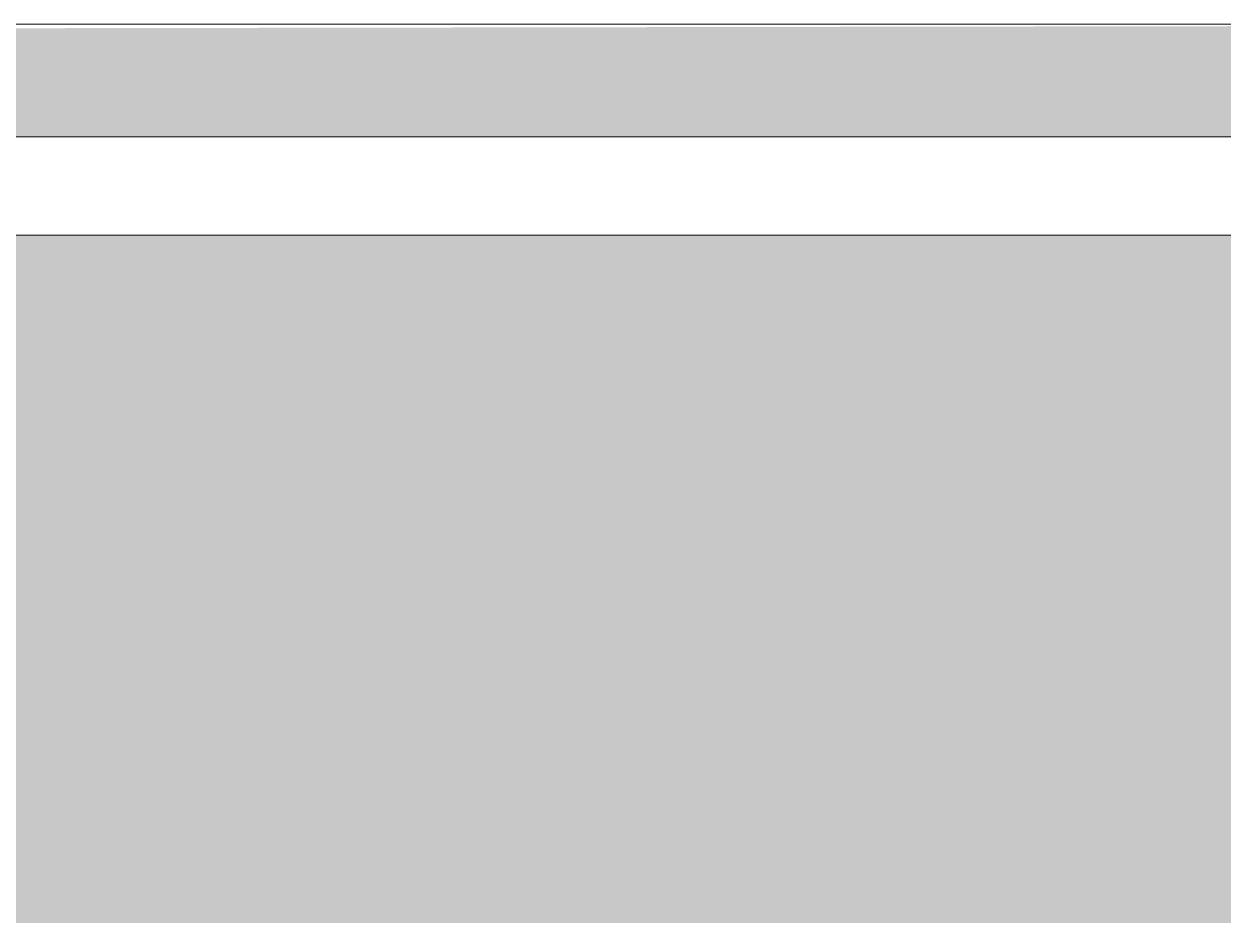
# Model space of a CAD drawing. Header units: inches. Extents: x 21380 to 98133, y -290 to 853.
# Drawn here: x 35931.52 to 35948.32, y 270.47 to 282.95 of the extents above; entities that cross this region are included whole.
import ezdxf

# ---------------------------------------------------------------- set-up
doc = ezdxf.new("R2010")
doc.units = ezdxf.units.IN
doc.header["$MEASUREMENT"] = 0
doc.layers.add('M-HVAC-DUCT', color=70, linetype='Continuous', lineweight=9)
doc.layers.add('Q-SPCQ', color=91, linetype='Continuous', lineweight=9)

# ---------------------------------------------------------------- blocks, each defined once
blk = doc.blocks.new('Basketball_Backstop-Performance_Sports_Systems-3103-Ceiling_Hung - 27_-0_ to 27_-11 7_8_-652462-Building Section - East_West looking South')
at = {"layer": 'Q-SPCQ'}
h = blk.add_hatch(color=256, dxfattribs=at)
h.paths.add_polyline_path([(-25670.174, 281.375), (-25623.674, 281.375), (-25623.674, 282.875), (-25670.174, 282.955), (-25670.174, 281.497)], flags=0)
h.paths.add_polyline_path([(-25619.832, 281.375), (-25574.174, 281.375), (-25574.174, 282.955), (-25620.674, 282.875), (-25620.674, 281.375), (-25620.361, 281.375)], flags=0)
h.paths.add_polyline_path([(-25622.079, 282.059), (-25622.072, 281.848), (-25621.981, 282.059), (-25621.981, 282.237), (-25622.077, 282.064)], flags=0)
h.paths.add_polyline_path([(-25622.233, 282.052), (-25622.105, 282.107), (-25622.174, 282.212), (-25622.23, 282.059)], flags=0)
h.paths.add_polyline_path([(-25622.356, 281.808), (-25622.254, 281.844), (-25622.271, 282.109), (-25622.356, 282.157), (-25622.356, 281.835)], flags=0)
h.paths.add_polyline_path([(-25621.856, 281.928), (-25621.799, 282.125), (-25621.856, 281.937)], flags=0)
h.paths.add_polyline_path([(-25622.169, 282.226), (-25621.981, 282.312), (-25621.986, 282.396), (-25622.356, 282.39), (-25622.271, 282.232), (-25622.174, 282.227)], flags=0)
for p, q in [((-25621.669, 282.955), (-25574.174, 282.955)), ((-25574.174, 281.375), (-25618.861, 281.375))]:
    blk.add_line(p, q, dxfattribs=at)

msp = doc.modelspace()

# ---------------------------------------------------------------- hatches: boundary and pattern name
at = {"layer": 'M-HVAC-DUCT', "lineweight": 5}
h = msp.add_hatch(color=256, dxfattribs=at)
h.paths.add_polyline_path([(35823.154, 264), (35878.952, 264), (35873.849, 280), (35871.432, 280), (35871.374, 279.687), (35870.557, 279.761), (35870.557, 280), (35823.154, 280), (35823.154, 266.778)], flags=0)
h.paths.add_polyline_path([(35953.766, 264), (35958.869, 280), (35921.307, 280), (35921.307, 264), (35948.321, 264)], flags=0)
h.paths.add_polyline_path([(36579.99, 264), (36580.25, 264), (36580.25, 280), (36542.688, 280), (36547.791, 264)], flags=0)
h.paths.add_polyline_path([(36586.875, 264), (36619.334, 264), (36624.436, 280), (36586.875, 280), (36586.875, 266.027)], flags=0)
h.paths.add_polyline_path([(35962.433, 264), (36544.519, 264), (36539.417, 280), (36537, 280), (36536.941, 279.687), (36536.125, 279.757), (36536.124, 280), (35965.432, 280), (35965.374, 279.687), (35964.557, 279.769), (35964.557, 280), (35962.14, 280), (35957.038, 264), (35959.587, 264)], flags=0)
h.paths.add_polyline_path([(38645.812, 264), (38645.812, 280), (36631, 280), (36630.941, 279.687), (36630.125, 279.757), (36630.125, 280), (36627.708, 280), (36622.605, 264), (38615.37, 264)], flags=0)
h.paths.add_polyline_path([(35882.223, 264), (35914.682, 264), (35914.682, 280), (35877.121, 280), (35881.356, 266.721)], flags=0)

# ---------------------------------------------------------------- linework, layer by layer
at = {"layer": 'M-HVAC-DUCT'}
msp.add_line((35958.869, 280), (35921.307, 280), dxfattribs=at)

# ---------------------------------------------------------------- block references
at = {"layer": 'Q-SPCQ'}
msp.add_blockref('Basketball_Backstop-Performance_Sports_Systems-3103-Ceiling_Hung - 27_-0_ to 27_-11 7_8_-652462-Building Section - East_West looking South', (61540.169, 0), dxfattribs=at)

doc.saveas('drawing.dxf')
